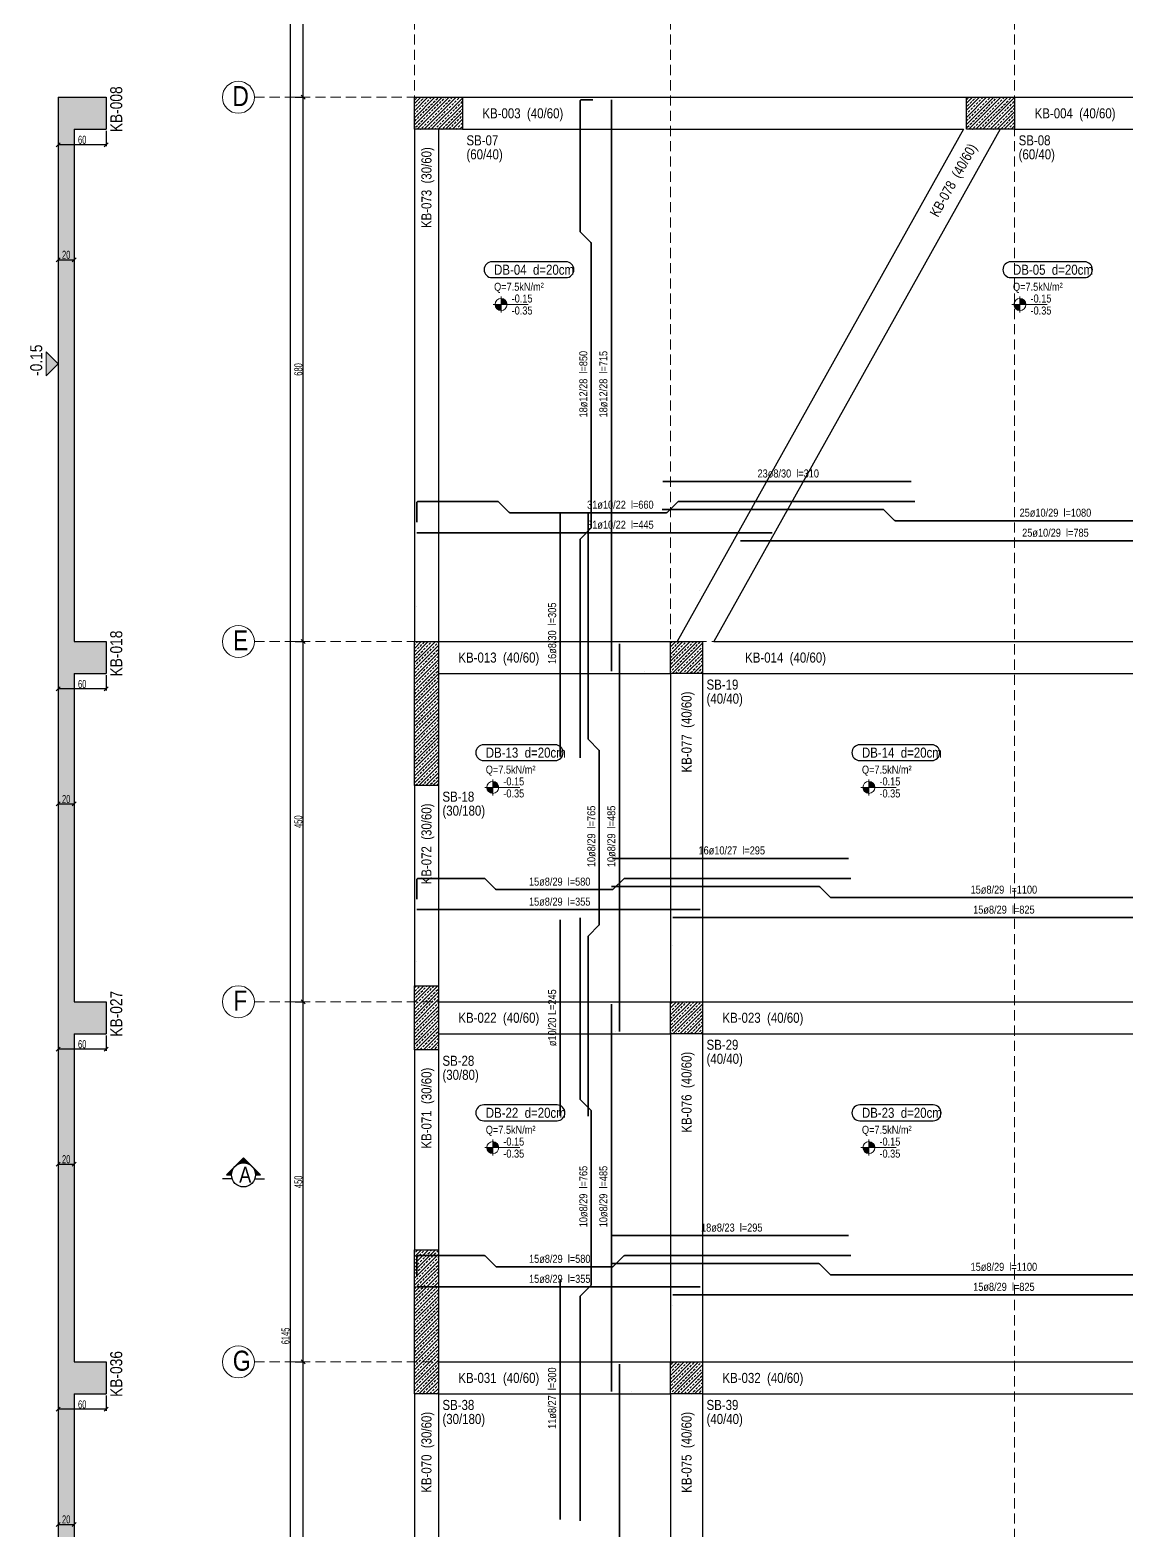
# Model space of a CAD drawing. Header units: millimetres. Extents: x 2275 to 9269, y 491 to 7321.
# Drawn here: x 2275 to 3646, y 3570 to 5445 of the extents above; entities that cross this region are included whole.
import ezdxf
from ezdxf.enums import TextEntityAlignment as Align

# ---------------------------------------------------------------- set-up
doc = ezdxf.new("R2010")
doc.units = ezdxf.units.MM
doc.linetypes.add('DASHED', pattern=[19.05, 12.7, -6.35])
for name, color, linetype, lineweight in [('AKS BALONU (BEYKENT)', 7, 'Continuous', 20), ('AKS CIZGISI (BEYKENT)', 252, 'DASHED', 20), ('AKS NO (BEYKENT)', 3, 'Continuous', 20), ('AKS OLCU (BEYKENT)', 200, 'Continuous', 20), ('DONATI (BEYKENT)', 4, 'Continuous', 35), ('DONATI YAZISI (BEYKENT)', 3, 'Continuous', 20), ('DOSEME ISMI (BEYKENT)', 9, 'Continuous', 20), ('DOSEME PAFTA (BEYKENT)', 3, 'Continuous', 20), ('DOSEME SINIRI (BEYKENT)', 2, 'Continuous', 30), ('KESIT (BEYKENT)', 151, 'Continuous', 25), ('KESIT ISMI (BEYKENT)', 6, 'Continuous', 20), ('KIRIS (BEYKENT)', 2, 'Continuous', 30), ('KIRIS ISMI (BEYKENT)', 40, 'Continuous', 20), ('KOLON (BEYKENT)', 3, 'Continuous', 30), ('KOLON ISMI (BEYKENT)', 91, 'Continuous', 20), ('KOT CIZGI (BEYKENT)', 120, 'Continuous', 20), ('KOT YAZI (BEYKENT)', 7, 'Continuous', 20), ('LGP_SLAB', 6, 'Continuous', 30), ('OLCU (BEYKENT)', 14, 'Continuous', 20), ('TARAMA (BEYKENT)', 252, 'Continuous', 25), ('YAZI (BEYKENT)', 140, 'Continuous', 20)]:
    doc.layers.add(name, color=color, linetype=linetype, lineweight=lineweight)
doc.styles.add('DONATI YAZISI (BEYKENT)', font='')
doc.styles.add('DSMOLC-50', font='bahnschrift light condensed', dxfattribs={"width": 0.75, "height": 10})
doc.styles.add('KLNOLC-25', font='bahnschrift light condensed', dxfattribs={"width": 0.75, "height": 10})
doc.styles.add('KOT (BEYKENT)', font='')
doc.styles.add('stastyle', font='RomanSTA.ttf')
doc.styles.add('YAZI (BEYKENT)', font='')
doc.styles.get('DONATI YAZISI (BEYKENT)').set_extended_font_data('Bahnschrift Light Condensed')
doc.styles.get('KOT (BEYKENT)').set_extended_font_data('Bahnschrift Light Condensed')
doc.styles.get('YAZI (BEYKENT)').set_extended_font_data('Bahnschrift Light Condensed')
doc.dimstyles.new('DSMOLC-50', dxfattribs={"dimtxt": 10, "dimasz": 5, "dimexe": 2, "dimexo": 2, "dimgap": 1, "dimtad": 1, "dimdec": 1, "dimrnd": 0.5, "dimzin": 12, "dimdsep": 46, "dimtxsty": 'DSMOLC-50', "dimblk": 'OBLIQUE', "dimblk1": 'OBLIQUE', "dimblk2": 'OBLIQUE', "dimcen": 0, "dimclrt": 7, "dimadec": 0, "dimazin": 0, "dimtfac": 1, "dimtdec": 4, "dimtix": 1, "dimtmove": 2, "dimatfit": 3, "dimfxl": 1, "dimtzin": 0, "dimarcsym": 0})
pattern_1 = [(45, (979.0016, 2596.1246), (-4.419417, 4.419417), []), (45, (983.421, 2596.1246), (-4.419417, 4.419417), [3.125, -1.5625])]

# ---------------------------------------------------------------- blocks, each defined once
blk = doc.blocks.new('_Oblique')
at = {"color": 0, "linetype": 'ByBlock', "lineweight": -2}
blk.add_line((-0.5, -0.5), (0.5, 0.5), dxfattribs=at)
blk = doc.blocks.new('*D180')
at = {"layer": 'AKS OLCU (BEYKENT)', "color": 0, "lineweight": -2, "transparency": 16777216}
for p, q in [((2606.3, 3781.4), (2618.3, 3781.4)), ((2616.3, 3076.4), (2616.3, 3781.4)), ((2606.3, 3076.4), (2618.3, 3076.4))]:
    blk.add_line(p, q, dxfattribs=at)
at = {"layer": 'DEFPOINTS', "color": 0, "transparency": 16777216}
for p in [(2604.3, 3781.4), (2616.3, 3781.4), (2604.3, 3076.4)]:
    blk.add_point(p, dxfattribs=at)
at = {"layer": 'AKS OLCU (BEYKENT)', "color": 0, "lineweight": -2, "transparency": 16777216, "xscale": 5, "yscale": 5, "zscale": 5}
for p, rotation in [((2616.3, 3781.4), 90), ((2616.3, 3076.4), 270)]:
    blk.add_blockref('_Oblique', p, dxfattribs=dict(at, rotation=rotation))
at = {"layer": 'AKS OLCU (BEYKENT)', "color": 7, "transparency": 16777216, "insert": (2610.2, 3428.9), "char_height": 10, "attachment_point": 5, "rotation": 90, "style": 'DSMOLC-50'}
blk.add_mtext('705', dxfattribs=at)
blk = doc.blocks.new('*D181')
at = {"layer": 'AKS OLCU (BEYKENT)', "color": 0, "lineweight": -2, "transparency": 16777216}
for p, q in [((2606.3, 4231.4), (2618.3, 4231.4)), ((2616.3, 3781.4), (2616.3, 4231.4)), ((2606.3, 3781.4), (2618.3, 3781.4))]:
    blk.add_line(p, q, dxfattribs=at)
at = {"layer": 'DEFPOINTS', "color": 0, "transparency": 16777216}
for p in [(2604.3, 4231.4), (2616.3, 4231.4), (2604.3, 3781.4)]:
    blk.add_point(p, dxfattribs=at)
at = {"layer": 'AKS OLCU (BEYKENT)', "color": 0, "lineweight": -2, "transparency": 16777216, "xscale": 5, "yscale": 5, "zscale": 5}
for p, rotation in [((2616.3, 4231.4), 90), ((2616.3, 3781.4), 270)]:
    blk.add_blockref('_Oblique', p, dxfattribs=dict(at, rotation=rotation))
at = {"layer": 'AKS OLCU (BEYKENT)', "color": 7, "transparency": 16777216, "insert": (2610.2, 4006.4), "char_height": 10, "attachment_point": 5, "rotation": 90, "style": 'DSMOLC-50'}
blk.add_mtext('450', dxfattribs=at)
blk = doc.blocks.new('*D182')
at = {"layer": 'AKS OLCU (BEYKENT)', "color": 0, "lineweight": -2, "transparency": 16777216}
for p, q in [((2606.3, 4681.4), (2618.3, 4681.4)), ((2616.3, 4231.4), (2616.3, 4681.4)), ((2606.3, 4231.4), (2618.3, 4231.4))]:
    blk.add_line(p, q, dxfattribs=at)
at = {"layer": 'DEFPOINTS', "color": 0, "transparency": 16777216}
for p in [(2604.3, 4681.4), (2616.3, 4681.4), (2604.3, 4231.4)]:
    blk.add_point(p, dxfattribs=at)
at = {"layer": 'AKS OLCU (BEYKENT)', "color": 0, "lineweight": -2, "transparency": 16777216, "xscale": 5, "yscale": 5, "zscale": 5}
for p, rotation in [((2616.3, 4681.4), 90), ((2616.3, 4231.4), 270)]:
    blk.add_blockref('_Oblique', p, dxfattribs=dict(at, rotation=rotation))
at = {"layer": 'AKS OLCU (BEYKENT)', "color": 7, "transparency": 16777216, "insert": (2610.2, 4456.4), "char_height": 10, "attachment_point": 5, "rotation": 90, "style": 'DSMOLC-50'}
blk.add_mtext('450', dxfattribs=at)
blk = doc.blocks.new('*D183')
at = {"layer": 'AKS OLCU (BEYKENT)', "color": 0, "lineweight": -2, "transparency": 16777216}
for p, q in [((2606.3, 5361.4), (2618.3, 5361.4)), ((2616.3, 4681.4), (2616.3, 5361.4)), ((2606.3, 4681.4), (2618.3, 4681.4))]:
    blk.add_line(p, q, dxfattribs=at)
at = {"layer": 'DEFPOINTS', "color": 0, "transparency": 16777216}
for p in [(2604.3, 5361.4), (2616.3, 5361.4), (2604.3, 4681.4)]:
    blk.add_point(p, dxfattribs=at)
at = {"layer": 'AKS OLCU (BEYKENT)', "color": 0, "lineweight": -2, "transparency": 16777216, "xscale": 5, "yscale": 5, "zscale": 5}
for p, rotation in [((2616.3, 5361.4), 90), ((2616.3, 4681.4), 270)]:
    blk.add_blockref('_Oblique', p, dxfattribs=dict(at, rotation=rotation))
at = {"layer": 'AKS OLCU (BEYKENT)', "color": 7, "transparency": 16777216, "insert": (2610.2, 5021.4), "char_height": 10, "attachment_point": 5, "rotation": 90, "style": 'DSMOLC-50'}
blk.add_mtext('680', dxfattribs=at)
blk = doc.blocks.new('*D184')
at = {"layer": 'AKS OLCU (BEYKENT)', "color": 0, "lineweight": -2, "transparency": 16777216}
for p, q in [((2606.3, 5931.4), (2618.3, 5931.4)), ((2616.3, 5361.4), (2616.3, 5931.4)), ((2606.3, 5361.4), (2618.3, 5361.4))]:
    blk.add_line(p, q, dxfattribs=at)
at = {"layer": 'DEFPOINTS', "color": 0, "transparency": 16777216}
for p in [(2604.3, 5931.4), (2616.3, 5931.4), (2604.3, 5361.4)]:
    blk.add_point(p, dxfattribs=at)
at = {"layer": 'AKS OLCU (BEYKENT)', "color": 0, "lineweight": -2, "transparency": 16777216, "xscale": 5, "yscale": 5, "zscale": 5}
for p, rotation in [((2616.3, 5931.4), 90), ((2616.3, 5361.4), 270)]:
    blk.add_blockref('_Oblique', p, dxfattribs=dict(at, rotation=rotation))
at = {"layer": 'AKS OLCU (BEYKENT)', "color": 7, "transparency": 16777216, "insert": (2610.2, 5646.4), "char_height": 10, "attachment_point": 5, "rotation": 90, "style": 'DSMOLC-50'}
blk.add_mtext('570', dxfattribs=at)
blk = doc.blocks.new('*D187')
at = {"layer": 'AKS OLCU (BEYKENT)', "color": 0, "lineweight": -2, "transparency": 16777216}
for p, q in [((2602.3, 6886.4), (2598.3, 6886.4)), ((2600.3, 741.4), (2600.3, 6886.4)), ((2602.3, 741.4), (2598.3, 741.4))]:
    blk.add_line(p, q, dxfattribs=at)
at = {"layer": 'DEFPOINTS', "color": 0, "transparency": 16777216}
for p in [(2600.3, 6886.4), (2604.3, 6886.4), (2604.3, 741.4)]:
    blk.add_point(p, dxfattribs=at)
at = {"layer": 'AKS OLCU (BEYKENT)', "color": 0, "lineweight": -2, "transparency": 16777216, "xscale": 5, "yscale": 5, "zscale": 5}
for p, rotation in [((2600.3, 6886.4), 90), ((2600.3, 741.4), 270)]:
    blk.add_blockref('_Oblique', p, dxfattribs=dict(at, rotation=rotation))
at = {"layer": 'AKS OLCU (BEYKENT)', "color": 7, "transparency": 16777216, "insert": (2594.2, 3813.9), "char_height": 10, "attachment_point": 5, "rotation": 90, "style": 'DSMOLC-50'}
blk.add_mtext('6145', dxfattribs=at)
blk = doc.blocks.new('*D112')
at = {"layer": 'DEFPOINTS', "color": 0, "transparency": 16777216}
for p in [(2310.1, 5321.4), (2370.1, 5321.4), (2310.1, 5302.2)]:
    blk.add_point(p, dxfattribs=at)
at = {"layer": 'OLCU (BEYKENT)', "color": 0, "lineweight": -2, "transparency": 16777216}
for p, q in [((2310.1, 5319.4), (2310.1, 5300.2)), ((2370.1, 5319.4), (2370.1, 5300.2)), ((2370.1, 5302.2), (2310.1, 5302.2))]:
    blk.add_line(p, q, dxfattribs=at)
at = {"layer": 'OLCU (BEYKENT)', "color": 0, "lineweight": -2, "transparency": 16777216, "xscale": 5, "yscale": 5, "zscale": 5, "rotation": 180}
blk.add_blockref('_Oblique', (2310.1, 5302.2), dxfattribs=at)
at = {"layer": 'OLCU (BEYKENT)', "color": 0, "lineweight": -2, "transparency": 16777216, "xscale": 5, "yscale": 5, "zscale": 5}
blk.add_blockref('_Oblique', (2370.1, 5302.2), dxfattribs=at)
at = {"layer": 'OLCU (BEYKENT)', "color": 7, "lineweight": -3, "transparency": 16777216, "insert": (2340.1, 5308.3), "char_height": 10, "attachment_point": 5, "style": 'KLNOLC-25'}
blk.add_mtext('60', dxfattribs=at)
blk = doc.blocks.new('*D113')
at = {"layer": 'DEFPOINTS', "color": 0, "transparency": 16777216}
for p in [(2310.1, 5177.1), (2330.1, 5177.1), (2330.1, 5158.5)]:
    blk.add_point(p, dxfattribs=at)
at = {"layer": 'OLCU (BEYKENT)', "color": 0, "lineweight": -2, "transparency": 16777216}
for p, q in [((2310.1, 5175.1), (2310.1, 5156.5)), ((2310.1, 5158.5), (2330.1, 5158.5)), ((2330.1, 5175.1), (2330.1, 5156.5))]:
    blk.add_line(p, q, dxfattribs=at)
at = {"layer": 'OLCU (BEYKENT)', "color": 0, "lineweight": -2, "transparency": 16777216, "xscale": 5, "yscale": 5, "zscale": 5, "rotation": 180}
blk.add_blockref('_Oblique', (2310.1, 5158.5), dxfattribs=at)
at = {"layer": 'OLCU (BEYKENT)', "color": 0, "lineweight": -2, "transparency": 16777216, "xscale": 5, "yscale": 5, "zscale": 5}
blk.add_blockref('_Oblique', (2330.1, 5158.5), dxfattribs=at)
at = {"layer": 'OLCU (BEYKENT)', "color": 7, "lineweight": -3, "transparency": 16777216, "insert": (2320.1, 5164.6), "char_height": 10, "attachment_point": 5, "style": 'KLNOLC-25'}
blk.add_mtext('20', dxfattribs=at)
blk = doc.blocks.new('*D114')
at = {"layer": 'DEFPOINTS', "color": 0, "transparency": 16777216}
for p in [(2310.1, 4641.4), (2370.1, 4641.4), (2310.1, 4622.2)]:
    blk.add_point(p, dxfattribs=at)
at = {"layer": 'OLCU (BEYKENT)', "color": 0, "lineweight": -2, "transparency": 16777216}
for p, q in [((2310.1, 4639.4), (2310.1, 4620.2)), ((2370.1, 4639.4), (2370.1, 4620.2)), ((2370.1, 4622.2), (2310.1, 4622.2))]:
    blk.add_line(p, q, dxfattribs=at)
at = {"layer": 'OLCU (BEYKENT)', "color": 0, "lineweight": -2, "transparency": 16777216, "xscale": 5, "yscale": 5, "zscale": 5, "rotation": 180}
blk.add_blockref('_Oblique', (2310.1, 4622.2), dxfattribs=at)
at = {"layer": 'OLCU (BEYKENT)', "color": 0, "lineweight": -2, "transparency": 16777216, "xscale": 5, "yscale": 5, "zscale": 5}
blk.add_blockref('_Oblique', (2370.1, 4622.2), dxfattribs=at)
at = {"layer": 'OLCU (BEYKENT)', "color": 7, "lineweight": -3, "transparency": 16777216, "insert": (2340.1, 4628.3), "char_height": 10, "attachment_point": 5, "style": 'KLNOLC-25'}
blk.add_mtext('60', dxfattribs=at)
blk = doc.blocks.new('*D115')
at = {"layer": 'DEFPOINTS', "color": 0, "transparency": 16777216}
for p in [(2310.1, 4497.1), (2330.1, 4497.1), (2330.1, 4478.5)]:
    blk.add_point(p, dxfattribs=at)
at = {"layer": 'OLCU (BEYKENT)', "color": 0, "lineweight": -2, "transparency": 16777216}
for p, q in [((2310.1, 4495.1), (2310.1, 4476.5)), ((2330.1, 4495.1), (2330.1, 4476.5)), ((2310.1, 4478.5), (2330.1, 4478.5))]:
    blk.add_line(p, q, dxfattribs=at)
at = {"layer": 'OLCU (BEYKENT)', "color": 0, "lineweight": -2, "transparency": 16777216, "xscale": 5, "yscale": 5, "zscale": 5, "rotation": 180}
blk.add_blockref('_Oblique', (2310.1, 4478.5), dxfattribs=at)
at = {"layer": 'OLCU (BEYKENT)', "color": 0, "lineweight": -2, "transparency": 16777216, "xscale": 5, "yscale": 5, "zscale": 5}
blk.add_blockref('_Oblique', (2330.1, 4478.5), dxfattribs=at)
at = {"layer": 'OLCU (BEYKENT)', "color": 7, "lineweight": -3, "transparency": 16777216, "insert": (2320.1, 4484.6), "char_height": 10, "attachment_point": 5, "style": 'KLNOLC-25'}
blk.add_mtext('20', dxfattribs=at)
blk = doc.blocks.new('*D116')
at = {"layer": 'DEFPOINTS', "color": 0, "transparency": 16777216}
for p in [(2310.1, 4191.4), (2370.1, 4191.4), (2310.1, 4172.2)]:
    blk.add_point(p, dxfattribs=at)
at = {"layer": 'OLCU (BEYKENT)', "color": 0, "lineweight": -2, "transparency": 16777216}
for p, q in [((2310.1, 4189.4), (2310.1, 4170.2)), ((2370.1, 4189.4), (2370.1, 4170.2)), ((2370.1, 4172.2), (2310.1, 4172.2))]:
    blk.add_line(p, q, dxfattribs=at)
at = {"layer": 'OLCU (BEYKENT)', "color": 0, "lineweight": -2, "transparency": 16777216, "xscale": 5, "yscale": 5, "zscale": 5, "rotation": 180}
blk.add_blockref('_Oblique', (2310.1, 4172.2), dxfattribs=at)
at = {"layer": 'OLCU (BEYKENT)', "color": 0, "lineweight": -2, "transparency": 16777216, "xscale": 5, "yscale": 5, "zscale": 5}
blk.add_blockref('_Oblique', (2370.1, 4172.2), dxfattribs=at)
at = {"layer": 'OLCU (BEYKENT)', "color": 7, "lineweight": -3, "transparency": 16777216, "insert": (2340.1, 4178.3), "char_height": 10, "attachment_point": 5, "style": 'KLNOLC-25'}
blk.add_mtext('60', dxfattribs=at)
blk = doc.blocks.new('*D117')
at = {"layer": 'DEFPOINTS', "color": 0, "transparency": 16777216}
for p in [(2310.1, 4047.1), (2330.1, 4047.1), (2330.1, 4028.5)]:
    blk.add_point(p, dxfattribs=at)
at = {"layer": 'OLCU (BEYKENT)', "color": 0, "lineweight": -2, "transparency": 16777216}
for p, q in [((2310.1, 4045.1), (2310.1, 4026.5)), ((2330.1, 4045.1), (2330.1, 4026.5)), ((2310.1, 4028.5), (2330.1, 4028.5))]:
    blk.add_line(p, q, dxfattribs=at)
at = {"layer": 'OLCU (BEYKENT)', "color": 0, "lineweight": -2, "transparency": 16777216, "xscale": 5, "yscale": 5, "zscale": 5, "rotation": 180}
blk.add_blockref('_Oblique', (2310.1, 4028.5), dxfattribs=at)
at = {"layer": 'OLCU (BEYKENT)', "color": 0, "lineweight": -2, "transparency": 16777216, "xscale": 5, "yscale": 5, "zscale": 5}
blk.add_blockref('_Oblique', (2330.1, 4028.5), dxfattribs=at)
at = {"layer": 'OLCU (BEYKENT)', "color": 7, "lineweight": -3, "transparency": 16777216, "insert": (2320.1, 4034.6), "char_height": 10, "attachment_point": 5, "style": 'KLNOLC-25'}
blk.add_mtext('20', dxfattribs=at)
blk = doc.blocks.new('*D118')
at = {"layer": 'DEFPOINTS', "color": 0, "transparency": 16777216}
for p in [(2310.1, 3741.4), (2370.1, 3741.4), (2310.1, 3722.2)]:
    blk.add_point(p, dxfattribs=at)
at = {"layer": 'OLCU (BEYKENT)', "color": 0, "lineweight": -2, "transparency": 16777216}
for p, q in [((2310.1, 3739.4), (2310.1, 3720.2)), ((2370.1, 3739.4), (2370.1, 3720.2)), ((2370.1, 3722.2), (2310.1, 3722.2))]:
    blk.add_line(p, q, dxfattribs=at)
at = {"layer": 'OLCU (BEYKENT)', "color": 0, "lineweight": -2, "transparency": 16777216, "xscale": 5, "yscale": 5, "zscale": 5, "rotation": 180}
blk.add_blockref('_Oblique', (2310.1, 3722.2), dxfattribs=at)
at = {"layer": 'OLCU (BEYKENT)', "color": 0, "lineweight": -2, "transparency": 16777216, "xscale": 5, "yscale": 5, "zscale": 5}
blk.add_blockref('_Oblique', (2370.1, 3722.2), dxfattribs=at)
at = {"layer": 'OLCU (BEYKENT)', "color": 7, "lineweight": -3, "transparency": 16777216, "insert": (2340.1, 3728.3), "char_height": 10, "attachment_point": 5, "style": 'KLNOLC-25'}
blk.add_mtext('60', dxfattribs=at)
blk = doc.blocks.new('*D119')
at = {"layer": 'DEFPOINTS', "color": 0, "transparency": 16777216}
for p in [(2310.1, 3597.1), (2330.1, 3597.1), (2330.1, 3578.5)]:
    blk.add_point(p, dxfattribs=at)
at = {"layer": 'OLCU (BEYKENT)', "color": 0, "lineweight": -2, "transparency": 16777216}
for p, q in [((2310.1, 3595.1), (2310.1, 3576.5)), ((2330.1, 3595.1), (2330.1, 3576.5)), ((2310.1, 3578.5), (2330.1, 3578.5))]:
    blk.add_line(p, q, dxfattribs=at)
at = {"layer": 'OLCU (BEYKENT)', "color": 0, "lineweight": -2, "transparency": 16777216, "xscale": 5, "yscale": 5, "zscale": 5, "rotation": 180}
blk.add_blockref('_Oblique', (2310.1, 3578.5), dxfattribs=at)
at = {"layer": 'OLCU (BEYKENT)', "color": 0, "lineweight": -2, "transparency": 16777216, "xscale": 5, "yscale": 5, "zscale": 5}
blk.add_blockref('_Oblique', (2330.1, 3578.5), dxfattribs=at)
at = {"layer": 'OLCU (BEYKENT)', "color": 7, "lineweight": -3, "transparency": 16777216, "insert": (2320.1, 3584.6), "char_height": 10, "attachment_point": 5, "style": 'KLNOLC-25'}
blk.add_mtext('20', dxfattribs=at)

msp = doc.modelspace()

# ---------------------------------------------------------------- hatches: boundary and pattern name
at = {"layer": 'KESIT (BEYKENT)', "lineweight": -3}
h = msp.add_hatch(color=256, dxfattribs=at)
h.dxf.hatch_style = 1
h.paths.add_polyline_path([(2552.24, 4025.68), (2541.63, 4036.28), (2531.03, 4025.68, -0.1989124), (2541.63, 4030.07, -0.1989124)])
h = msp.add_hatch(color=256, dxfattribs=at)
h.dxf.hatch_style = 1
h.paths.add_polyline_path([(2526.63, 4015.07, -0.1989124), (2531.03, 4025.68), (2520.42, 4015.07)])
h = msp.add_hatch(color=256, dxfattribs=at)
h.dxf.hatch_style = 1
h.paths.add_polyline_path([(2562.85, 4015.07), (2552.24, 4025.68, -0.1989124), (2556.63, 4015.07)])
at = {"layer": 'KOT CIZGI (BEYKENT)'}
h = msp.add_hatch(color=256, dxfattribs=at)
h.dxf.hatch_style = 1
h.paths.add_polyline_path([(2863.52, 5102.54), (2856.02, 5102.54, 0.4142136), (2863.52, 5095.04)])
h = msp.add_hatch(color=256, dxfattribs=at)
h.dxf.hatch_style = 1
h.paths.add_polyline_path([(2863.52, 5110.04), (2863.52, 5102.54), (2871.02, 5102.54, 0.4142136)])
h = msp.add_hatch(color=256, dxfattribs=at)
h.dxf.hatch_style = 1
h.paths.add_polyline_path([(3511.91, 5102.54), (3504.41, 5102.54, 0.4142136), (3511.91, 5095.04)])
h = msp.add_hatch(color=256, dxfattribs=at)
h.dxf.hatch_style = 1
h.paths.add_polyline_path([(3511.91, 5110.04), (3511.91, 5102.54), (3519.41, 5102.54, 0.4142136)])
msp.add_hatch(color=256, dxfattribs=at).paths.add_polyline_path([(2295.12, 5043.32), (2295.12, 5013.32), (2310.12, 5028.32)])
h = msp.add_hatch(color=256, dxfattribs=at)
h.dxf.hatch_style = 1
h.paths.add_polyline_path([(2853.13, 4506.71), (2853.13, 4499.21), (2860.63, 4499.21, 0.4142136)])
h = msp.add_hatch(color=256, dxfattribs=at)
h.dxf.hatch_style = 1
h.paths.add_polyline_path([(3323.13, 4506.71), (3323.13, 4499.21), (3330.63, 4499.21, 0.4142136)])
h = msp.add_hatch(color=256, dxfattribs=at)
h.dxf.hatch_style = 1
h.paths.add_polyline_path([(2853.13, 4499.21), (2845.63, 4499.21, 0.4142136), (2853.13, 4491.71)])
h = msp.add_hatch(color=256, dxfattribs=at)
h.dxf.hatch_style = 1
h.paths.add_polyline_path([(3323.13, 4499.21), (3315.63, 4499.21, 0.4142136), (3323.13, 4491.71)])
h = msp.add_hatch(color=256, dxfattribs=at)
h.dxf.hatch_style = 1
h.paths.add_polyline_path([(2853.13, 4056.71), (2853.13, 4049.21), (2860.63, 4049.21, 0.4142136)])
h = msp.add_hatch(color=256, dxfattribs=at)
h.dxf.hatch_style = 1
h.paths.add_polyline_path([(3323.13, 4056.71), (3323.13, 4049.21), (3330.63, 4049.21, 0.4142136)])
h = msp.add_hatch(color=256, dxfattribs=at)
h.dxf.hatch_style = 1
h.paths.add_polyline_path([(2853.13, 4049.21), (2845.63, 4049.21, 0.4142136), (2853.13, 4041.71)])
h = msp.add_hatch(color=256, dxfattribs=at)
h.dxf.hatch_style = 1
h.paths.add_polyline_path([(3323.13, 4049.21), (3315.63, 4049.21, 0.4142136), (3323.13, 4041.71)])
at = {"layer": 'TARAMA (BEYKENT)', "lineweight": -3}
h = msp.add_hatch(dxfattribs=at)
h.set_pattern_fill('ANSI33', color=256)
h.set_pattern_definition([(45, (1284.403, 2596.1246), (-4.490128, 4.490128), []), (45, (1288.893, 2596.1246), (-4.490128, 4.490128), [3.175, -1.5875])])
h.paths.add_polyline_path([(2370.12, 2636.42), (2330.12, 2636.42), (2330.12, 3016.42), (2370.12, 3016.42), (2370.12, 3076.42), (2330.12, 3076.42), (2330.12, 3741.42), (2370.12, 3741.42), (2370.12, 3781.42), (2330.12, 3781.42), (2330.12, 4191.42), (2370.12, 4191.42), (2370.12, 4231.42), (2330.12, 4231.42), (2330.12, 4641.42), (2370.12, 4641.42), (2370.12, 4681.42), (2330.12, 4681.42), (2330.12, 5321.42), (2370.12, 5321.42), (2370.12, 5361.42), (2310.12, 5361.42), (2310.12, 4641.42), (2310.12, 4231.42), (2310.12, 2636.42), (2310.12, 2596.42), (2310.12, 1411.42), (2310.12, 766.42), (2310.12, 741.42), (2430.12, 741.42), (2430.12, 766.42), (2330.12, 766.42), (2330.12, 1411.42), (2370.12, 1411.42), (2370.12, 1471.42), (2330.12, 1471.42), (2330.12, 2131.42), (2370.12, 2131.42), (2370.12, 2171.42), (2330.12, 2171.42), (2330.12, 2596.42), (2370.12, 2596.42)])
at = {"layer": 'TARAMA (BEYKENT)'}
h = msp.add_hatch(dxfattribs=at)
h.set_pattern_fill('ANSI33', color=256, style=0, pattern_type=0)
h.set_pattern_definition(pattern_1)
h.paths.add_polyline_path([(2755.26, 5361.42), (2815.26, 5361.42), (2815.26, 5321.42), (2755.26, 5321.42)], flags=0)
h = msp.add_hatch(dxfattribs=at)
h.set_pattern_fill('ANSI33', color=256, style=0, pattern_type=0)
h.set_pattern_definition(pattern_1)
h.paths.add_polyline_path([(3445.24, 5361.42), (3505.24, 5361.42), (3505.24, 5321.42), (3445.24, 5321.42)], flags=0)
h = msp.add_hatch(dxfattribs=at)
h.set_pattern_fill('ANSI33', color=256, style=0, pattern_type=0)
h.set_pattern_definition(pattern_1)
h.paths.add_polyline_path([(2755.26, 4681.42), (2785.26, 4681.42), (2785.26, 4501.42), (2755.26, 4501.42)], flags=0)
h = msp.add_hatch(dxfattribs=at)
h.set_pattern_fill('ANSI33', color=256, style=0, pattern_type=0)
h.set_pattern_definition(pattern_1)
h.paths.add_polyline_path([(3075.24, 4681.42), (3115.24, 4681.42), (3115.24, 4641.42), (3075.24, 4641.42)], flags=0)
h = msp.add_hatch(dxfattribs=at)
h.set_pattern_fill('ANSI33', color=256, style=0, pattern_type=0)
h.set_pattern_definition(pattern_1)
h.paths.add_polyline_path([(2755.26, 4251.42), (2785.26, 4251.42), (2785.26, 4171.42), (2755.26, 4171.42)], flags=0)
h = msp.add_hatch(dxfattribs=at)
h.set_pattern_fill('ANSI33', color=256, style=0, pattern_type=0)
h.set_pattern_definition(pattern_1)
h.paths.add_polyline_path([(3075.26, 4231.42), (3115.26, 4231.42), (3115.26, 4191.42), (3075.26, 4191.42)], flags=0)
h = msp.add_hatch(dxfattribs=at)
h.set_pattern_fill('ANSI33', color=256, style=0, pattern_type=0)
h.set_pattern_definition(pattern_1)
h.paths.add_polyline_path([(2755.26, 3921.42), (2785.26, 3921.42), (2785.26, 3741.42), (2755.26, 3741.42)], flags=0)
h = msp.add_hatch(dxfattribs=at)
h.set_pattern_fill('ANSI33', color=256, style=0, pattern_type=0)
h.set_pattern_definition(pattern_1)
h.paths.add_polyline_path([(3075.26, 3781.42), (3115.26, 3781.42), (3115.26, 3741.42), (3075.26, 3741.42)], flags=0)

# ---------------------------------------------------------------- linework, layer by layer
at = {"layer": 'AKS BALONU (BEYKENT)'}
for centre in [(2535.26, 5361.42), (2535.26, 4681.42), (2535.26, 4231.42), (2535.26, 3781.42)]:
    msp.add_circle(centre, 20, dxfattribs=at)
at = {"layer": 'AKS CIZGISI (BEYKENT)'}
for p, q in [((2755.26, 531.42), (2755.26, 7086.42)), ((3075.26, 531.42), (3075.26, 7086.42)), ((3505.26, 531.42), (3505.26, 7086.42)), ((2555.26, 5361.42), (9225.26, 5361.42)), ((2555.26, 4681.42), (9225.26, 4681.42)), ((2555.26, 4231.42), (9225.26, 4231.42)), ((2555.26, 3781.42), (9225.26, 3781.42))]:
    msp.add_line(p, q, dxfattribs=at)
at = {"layer": 'DONATI (BEYKENT)'}
for points in [[(2962.3, 4536.02), (2962.3, 4808.8, -0.1989124), (2962.74, 4809.86), (2975.86, 4822.98, 0.1989124), (2976.3, 4824.04), (2976.3, 5178.8, 0.1989124), (2975.86, 5179.86), (2962.74, 5192.98, -0.1989124), (2962.3, 5194.04), (2962.3, 5356.92, -0.4142136), (2963.8, 5358.42), (2978.3, 5358.42)], [(2758.16, 4830.47), (2758.16, 4854.94, -0.4142136), (2759.66, 4856.44), (2859.44, 4856.44, -0.1989124), (2860.5, 4856.01), (2873.62, 4842.88, 0.1989124), (2874.68, 4842.44), (3070.05, 4842.44, 0.1989124), (3071.11, 4842.88), (3084.23, 4856.01, -0.1989124), (3085.29, 4856.44), (3380.59, 4856.44)], [(2972.3, 4088.47), (2972.3, 4312.8, -0.1989124), (2972.74, 4313.86), (2985.86, 4326.98, 0.1989124), (2986.3, 4328.04), (2986.3, 4544.8, 0.1989124), (2985.86, 4545.86), (2972.74, 4558.98, -0.1989124), (2972.3, 4560.04), (2972.3, 4841.87)], [(3064.89, 4846.44), (3340.94, 4846.44, -0.1989124), (3342, 4846.01), (3355.13, 4832.88, 0.1989124), (3356.19, 4832.44), (3735.55, 4832.44, 0.1989124), (3736.61, 4832.88), (3749.73, 4846.01, -0.1989124), (3750.79, 4846.44), (4133.29, 4846.44)], [(2758.16, 4359.55), (2758.16, 4384.01, -0.4142136), (2759.66, 4385.51), (2842.58, 4385.51, -0.1989124), (2843.64, 4385.07), (2856.76, 4371.95, 0.1989124), (2857.82, 4371.51), (3002.57, 4371.51, 0.1989124), (3003.63, 4371.95), (3016.76, 4385.07, -0.1989124), (3017.82, 4385.51), (3300.6, 4385.51)], [(3001.65, 4375.51), (3260.57, 4375.51, -0.1989124), (3261.63, 4375.07), (3274.75, 4361.95, 0.1989124), (3275.81, 4361.51), (3684.56, 4361.51, 0.1989124), (3685.62, 4361.95), (3698.75, 4375.07, -0.1989124), (3699.81, 4375.51), (4090.05, 4375.51)], [(2962.3, 3582.85), (2962.3, 3862.8, -0.1989124), (2962.74, 3863.86), (2975.86, 3876.98, 0.1989124), (2976.3, 3878.04), (2976.3, 4094.8, 0.1989124), (2975.86, 4095.86), (2962.74, 4108.98, -0.1989124), (2962.3, 4110.04), (2962.3, 4336.25)], [(2758.26, 3888.26), (2758.26, 3912.76, -0.4142136), (2759.76, 3914.26), (2842.62, 3914.26, -0.1989124), (2843.68, 3913.82), (2856.81, 3900.7, 0.1989124), (2857.87, 3900.26), (3002.56, 3900.26, 0.1989124), (3003.62, 3900.7), (3016.75, 3913.82, -0.1989124), (3017.81, 3914.26), (3300.66, 3914.26)], [(3001.64, 3904.26), (3260.56, 3904.26, -0.1989124), (3261.62, 3903.82), (3274.74, 3890.7, 0.1989124), (3275.8, 3890.26), (3684.55, 3890.26, 0.1989124), (3685.61, 3890.7), (3698.73, 3903.82, -0.1989124), (3699.79, 3904.26), (4090.04, 3904.26)]]:
    msp.add_lwpolyline(points, format="xyb", dxfattribs=at)
for points in [[(3001.3, 4644.42), (3001.3, 5358.42)], [(3065.79, 4881.44), (3375.79, 4881.44)], [(2937.3, 4537.67), (2937.3, 4842.67)], [(2758.16, 4817.44), (3202.36, 4817.44)], [(3162.55, 4807.44), (3946.71, 4807.44)], [(3011.3, 4194.42), (3011.3, 4678.42)], [(3002.7, 4410.51), (3297.69, 4410.51)], [(2758.16, 4346.51), (3112.19, 4346.51)], [(2937.3, 4088.92), (2937.3, 4333.92)], [(3078.19, 4336.51), (3902.26, 4336.51)], [(3001.3, 3744.42), (3001.3, 4228.42)], [(3002.68, 3939.26), (3297.69, 3939.26)], [(2937.3, 3584.55), (2937.3, 3884.55)], [(2758.26, 3875.26), (3112.19, 3875.26)], [(3078.16, 3865.26), (3902.26, 3865.26)], [(3011.3, 3059.42), (3011.3, 3778.42)]]:
    msp.add_lwpolyline(points, dxfattribs=at)
at = {"layer": 'DOSEME PAFTA (BEYKENT)', "lineweight": -3}
for points in [[(2852.18, 5136.1), (2944.67, 5136.1, 1), (2944.67, 5155.88), (2852.18, 5155.88, 1)], [(3500.58, 5136.1), (3592.64, 5136.1, 1), (3592.64, 5155.88), (3500.58, 5155.88, 1)], [(2841.79, 4532.77), (2931.09, 4532.77, 1), (2931.09, 4552.55), (2841.79, 4552.55, 1)], [(3311.79, 4532.77), (3401.71, 4532.77, 1), (3401.71, 4552.55), (3311.79, 4552.55, 1)], [(2841.79, 4082.77), (2933.46, 4082.77, 1), (2933.46, 4102.55), (2841.79, 4102.55, 1)], [(3311.79, 4082.77), (3403.4, 4082.77, 1), (3403.4, 4102.55), (3311.79, 4102.55, 1)]]:
    msp.add_lwpolyline(points, format="xyb", close=True, dxfattribs=at)
at = {"layer": 'DOSEME SINIRI (BEYKENT)'}
for p, q in [((2310.12, 5361.42), (2370.12, 5361.42)), ((2310.12, 5361.42), (2310.12, 4641.42)), ((2370.12, 5361.42), (2370.12, 5321.42)), ((2330.12, 5321.42), (2370.12, 5321.42)), ((2330.12, 5321.42), (2330.12, 4681.42)), ((2330.12, 4681.42), (2370.12, 4681.42)), ((2370.12, 4681.42), (2370.12, 4641.42)), ((2310.12, 4641.42), (2310.12, 4231.42)), ((2330.12, 4641.42), (2370.12, 4641.42)), ((2330.12, 4641.42), (2330.12, 4231.42)), ((2310.12, 4231.42), (2310.12, 2636.42)), ((2330.12, 4231.42), (2370.12, 4231.42)), ((2370.12, 4231.42), (2370.12, 4191.42)), ((2330.12, 4191.42), (2370.12, 4191.42)), ((2330.12, 4191.42), (2330.12, 3781.42)), ((2330.12, 3781.42), (2370.12, 3781.42)), ((2370.12, 3781.42), (2370.12, 3741.42)), ((2330.12, 3741.42), (2370.12, 3741.42)), ((2330.12, 3741.42), (2330.12, 3076.42))]:
    msp.add_line(p, q, dxfattribs=at)
at = {"layer": 'KESIT (BEYKENT)', "lineweight": -3, "flags": 128}
for points in [[(2556.63, 4015.07), (2562.85, 4015.07), (2541.63, 4036.28), (2520.42, 4015.07), (2526.63, 4015.07)], [(2527.49, 4010.07), (2515.42, 4010.07)], [(2555.77, 4010.07), (2567.85, 4010.07)]]:
    msp.add_lwpolyline(points, dxfattribs=at)
at = {"layer": 'KESIT (BEYKENT)', "lineweight": -3}
msp.add_circle((2541.63, 4015.07), 15, dxfattribs=at)
at = {"layer": 'KIRIS (BEYKENT)'}
for p, q in [((2815.16, 5361.42), (3445.24, 5361.42)), ((3505.24, 5361.42), (4065.23, 5361.42)), ((2755.16, 5321.52), (2755.16, 4681.52)), ((2785.26, 5321.52), (2785.16, 4681.52)), ((2815.16, 5321.42), (3441.18, 5321.42)), ((3441.18, 5321.42), (3083.59, 4681.52)), ((3487, 5321.42), (3129.35, 4681.42)), ((3505.24, 5321.42), (4056.83, 5321.42)), ((2785.16, 4681.42), (3075.24, 4681.42)), ((3129.35, 4681.42), (3840.36, 4681.42)), ((2785.16, 4641.42), (3075.24, 4641.42)), ((3075.26, 4641.42), (3075.16, 4231.52)), ((3115.26, 4641.42), (3115.16, 4231.52)), ((3115.26, 4641.42), (3845.23, 4641.42)), ((2755.16, 4501.52), (2755.16, 4251.42)), ((2785.26, 4501.52), (2785.16, 4251.42)), ((2785.16, 4231.42), (3075.16, 4231.42)), ((3115.16, 4231.42), (3845.16, 4231.42)), ((2785.16, 4191.42), (3075.16, 4191.42)), ((3075.16, 4191.52), (3075.16, 3781.52)), ((3115.26, 4191.42), (3115.16, 3781.52)), ((3115.26, 4191.42), (3845.16, 4191.42)), ((2755.16, 4171.42), (2755.16, 3921.42)), ((2785.26, 4171.42), (2785.16, 3921.42)), ((2785.16, 3781.42), (3075.16, 3781.42)), ((3115.16, 3781.42), (3845.16, 3781.42)), ((2755.16, 3741.42), (2755.16, 3116.32)), ((2785.26, 3741.42), (3075.16, 3741.42)), ((2785.26, 3741.42), (2785.26, 3116.32)), ((3075.16, 3741.52), (3075.16, 3116.32)), ((3115.26, 3741.42), (3115.16, 3116.32)), ((3115.26, 3741.42), (3845.16, 3741.42))]:
    msp.add_line(p, q, dxfattribs=at)
at = {"layer": 'KOLON (BEYKENT)'}
for points in [[(2755.26, 5361.42), (2815.26, 5361.42), (2815.26, 5321.42), (2755.26, 5321.42)], [(3445.24, 5361.42), (3505.24, 5361.42), (3505.24, 5321.42), (3445.24, 5321.42)], [(2755.26, 4681.42), (2785.26, 4681.42), (2785.26, 4501.42), (2755.26, 4501.42)], [(3075.24, 4681.42), (3115.24, 4681.42), (3115.24, 4641.42), (3075.24, 4641.42)], [(2755.26, 4251.42), (2785.26, 4251.42), (2785.26, 4171.42), (2755.26, 4171.42)], [(3075.26, 4231.42), (3115.26, 4231.42), (3115.26, 4191.42), (3075.26, 4191.42)], [(2755.26, 3921.42), (2785.26, 3921.42), (2785.26, 3741.42), (2755.26, 3741.42)], [(3075.26, 3781.42), (3115.26, 3781.42), (3115.26, 3741.42), (3075.26, 3741.42)]]:
    msp.add_lwpolyline(points, close=True, dxfattribs=at)
at = {"layer": 'KOT CIZGI (BEYKENT)'}
for p, q in [((2853.52, 5102.54), (2897.54, 5102.54)), ((2863.52, 5112.54), (2863.52, 5092.54)), ((3501.91, 5102.54), (3545.94, 5102.54)), ((3511.91, 5112.54), (3511.91, 5092.54)), ((2310.12, 5008.32), (2310.12, 5048.32)), ((2295.12, 5013.32), (2295.12, 5043.32)), ((2310.12, 5028.32), (2295.12, 5043.32)), ((2310.12, 5028.32), (2295.12, 5013.32)), ((2853.13, 4509.21), (2853.13, 4489.21)), ((3323.13, 4509.21), (3323.13, 4489.21)), ((2843.13, 4499.21), (2887.15, 4499.21)), ((3313.13, 4499.21), (3357.15, 4499.21)), ((2853.13, 4059.21), (2853.13, 4039.21)), ((3323.13, 4059.21), (3323.13, 4039.21)), ((2843.13, 4049.21), (2887.15, 4049.21)), ((3313.13, 4049.21), (3357.15, 4049.21))]:
    msp.add_line(p, q, dxfattribs=at)
for centre in [(2863.52, 5102.54), (3511.91, 5102.54), (2853.13, 4499.21), (3323.13, 4499.21), (2853.13, 4049.21), (3323.13, 4049.21)]:
    msp.add_circle(centre, 7.5, dxfattribs=at)

# ---------------------------------------------------------------- texts
at = {"layer": 'AKS NO (BEYKENT)', "style": 'YAZI (BEYKENT)'}
for s, p in [('D', (2527.67, 5350.42)), ('E', (2528.48, 4670.42)), ('F', (2528.95, 4220.42)), ('G', (2528.32, 3770.42))]:
    msp.add_text(s, height=25, dxfattribs=at).set_placement(p)
at = {"layer": 'DONATI YAZISI (BEYKENT)', "style": 'DONATI YAZISI (BEYKENT)'}
for s, p in [(' 18ø12/28  l=850', (2966.3, 5001.42)), (' 18ø12/28  l=715', (2991.3, 5001.42)), (' 16ø8/30  l=305', (2927.3, 4690.17)), (' 10ø8/29  l=765', (2976.3, 4436.42)), (' 10ø8/29  l=485', (3001.3, 4436.42)), ('ø10/20 L=245', (2927.3, 4211.42)), (' 10ø8/29  l=765', (2966.3, 3986.42)), (' 10ø8/29  l=485', (2991.3, 3986.42)), (' 11ø8/27  l=300', (2927.3, 3734.55))]:
    msp.add_text(s, height=10, rotation=90, dxfattribs=at).set_placement(p, align=Align.MIDDLE_CENTER)
for s, p in [(' 23ø8/30  l=310', (3220.79, 4891.44)), (' 31ø10/22  l=660', (3010.99, 4852.44)), (' 25ø10/29  l=1080', (3554.63, 4842.44)), (' 31ø10/22  l=445', (3010.99, 4827.44)), (' 25ø10/29  l=785', (3554.63, 4817.44)), (' 16ø10/27  l=295', (3150.19, 4420.51)), (' 15ø8/29  l=580', (2935.18, 4381.51)), (' 15ø8/29  l=1100', (3490.23, 4371.51)), (' 15ø8/29  l=355', (2935.18, 4356.51)), (' 15ø8/29  l=825', (3490.23, 4346.51)), (' 18ø8/23  l=295', (3150.19, 3949.26)), (' 15ø8/29  l=580', (2935.23, 3910.26)), (' 15ø8/29  l=1100', (3490.21, 3900.26)), (' 15ø8/29  l=355', (2935.23, 3885.26)), (' 15ø8/29  l=825', (3490.21, 3875.26))]:
    msp.add_text(s, height=10, dxfattribs=at).set_placement(p, align=Align.MIDDLE_CENTER)
at = {"layer": 'DOSEME ISMI (BEYKENT)', "style": 'YAZI (BEYKENT)'}
for s, p in [('DB-04  d=20cm', (2854.82, 5139.75)), ('DB-05  d=20cm', (3503.22, 5139.75)), ('DB-13  d=20cm', (2844.43, 4536.42)), ('DB-14  d=20cm', (3314.43, 4536.42)), ('DB-22  d=20cm', (2844.43, 4086.42)), ('DB-23  d=20cm', (3314.43, 4086.42))]:
    msp.add_text(s, height=12.5, dxfattribs=at).set_placement(p)
at = {"layer": 'KESIT ISMI (BEYKENT)', "style": 'YAZI (BEYKENT)'}
msp.add_text('A', height=20, dxfattribs=at).set_placement((2536.17, 4005.2))
at = {"layer": 'KIRIS ISMI (BEYKENT)', "style": 'YAZI (BEYKENT)'}
for s, height, rotation, p in [('KB-008', 15, 90, (2390.12, 5317.78)), ('KB-073  (30/60)', 12.5, 90, (2776.52, 5198.02)), ('KB-078  (40/60)', 12.5, 60.80257, (3409.38, 5210.7)), ('KB-018', 15, 90, (2390.12, 4637.81)), ('KB-077  (40/60)', 12.5, 90, (3101.52, 4517.86)), ('KB-072  (30/60)', 12.5, 90, (2776.52, 4378.02)), ('KB-027', 15, 90, (2390.12, 4187.76)), ('KB-076  (40/60)', 12.5, 90, (3101.52, 4067.81)), ('KB-071  (30/60)', 12.5, 90, (2776.52, 4047.95)), ('KB-036', 15, 90, (2390.12, 3737.69)), ('KB-070  (30/60)', 12.5, 90, (2776.52, 3617.94)), ('KB-075  (40/60)', 12.5, 90, (3101.52, 3617.91))]:
    msp.add_text(s, height=height, rotation=rotation, dxfattribs=at).set_placement(p)
for s, p in [('KB-003  (40/60)', (2840.16, 5335.17)), ('KB-004  (40/60)', (3530.26, 5335.17)), ('KB-013  (40/60)', (2810.16, 4655.17)), ('KB-014  (40/60)', (3168.46, 4655.17)), ('KB-022  (40/60)', (2810.16, 4205.17)), ('KB-023  (40/60)', (3140.16, 4205.17)), ('KB-031  (40/60)', (2810.16, 3755.17)), ('KB-032  (40/60)', (3140.16, 3755.17))]:
    msp.add_text(s, height=12.5, dxfattribs=at).set_placement(p)
at = {"layer": 'KOLON ISMI (BEYKENT)', "style": 'YAZI (BEYKENT)'}
for s, p in [('SB-07', (2820.26, 5301.42)), ('SB-08', (3510.24, 5301.42)), ('(60/40)', (2820.26, 5283.92)), ('(60/40)', (3510.24, 5283.92)), ('SB-19', (3120.26, 4621.42)), ('(40/40)', (3120.26, 4603.92)), ('SB-18', (2790.26, 4481.42)), ('(30/180)', (2790.26, 4463.92)), ('SB-29', (3120.26, 4171.42)), ('SB-28', (2790.26, 4151.42)), ('(40/40)', (3120.26, 4153.92)), ('(30/80)', (2790.26, 4133.92)), ('SB-38', (2790.26, 3721.42)), ('SB-39', (3120.26, 3721.42)), ('(30/180)', (2790.26, 3703.92)), ('(40/40)', (3120.26, 3703.92))]:
    msp.add_text(s, height=12.5, dxfattribs=at).set_placement(p)
at = {"layer": 'KOT YAZI (BEYKENT)', "style": 'KOT (BEYKENT)'}
for s, p in [(' -0.15', (2873.52, 5105.04)), (' -0.15', (3521.91, 5105.04)), (' -0.35', (2873.52, 5090.04)), (' -0.35', (3521.91, 5090.04)), (' -0.15', (2863.13, 4501.71)), (' -0.15', (3333.13, 4501.71)), (' -0.35', (2863.13, 4486.71)), (' -0.35', (3333.13, 4486.71)), (' -0.15', (2863.13, 4051.71)), (' -0.15', (3333.13, 4051.71)), (' -0.35', (2863.13, 4036.71)), (' -0.35', (3333.13, 4036.71))]:
    msp.add_text(s, height=10, dxfattribs=at).set_placement(p)
msp.add_text('-0.15', height=15, rotation=90, dxfattribs=at).set_placement((2290.12, 5013.32))
at = {"layer": 'LGP_SLAB', "style": 'stastyle'}
for s, p in [('& 1-.2- 1- 5.411762- 7.333188', (3111.35, 4745.07)), ('& 1-.2- 1- 0- 6.257254', (2758.26, 4725.07)), ('& 1-.2- 1- 4.5- 0', (3042.34, 4644.42)), ('& 1-.2- 1- 3.199999- 7.950001', (3078.26, 4301.42)), ('& 1-.2- 1- 0- 7.7', (2758.26, 4281.42)), ('& 1-.2- 1- 4.5- 6.799999', (3006.93, 4194.41)), ('& 1-.2- 1- 3.199999- 7.950001', (3078.26, 3851.42)), ('& 1-.2- 1- 0- 7.7', (2758.26, 3831.42)), ('& 1-.2- 1- 7.049999- 4.5', (3026.93, 3744.42))]:
    msp.add_text(s, height=0.0005, dxfattribs=at).set_placement(p)
at = {"layer": 'YAZI (BEYKENT)', "style": 'YAZI (BEYKENT)'}
for p in [(2854.82, 5119.75), (3503.22, 5119.75), (2844.43, 4516.42), (3314.43, 4516.42), (2844.43, 4066.42), (3314.43, 4066.42)]:
    msp.add_text('Q=7.5kN/m²', height=10, dxfattribs=at).set_placement(p)

# ---------------------------------------------------------------- dimensions: what is measured, and where the dimension line sits
at = {"layer": 'AKS OLCU (BEYKENT)'}
for base, p1, p2, picture, middle in [((2600.3, 6886.42), (2604.3, 741.42), (2604.3, 6886.42), '*D187', (2594.24, 3813.92)), ((2616.3, 5931.42), (2604.3, 5361.42), (2604.3, 5931.42), '*D184', (2610.19, 5646.42)), ((2616.3, 5361.42), (2604.3, 4681.42), (2604.3, 5361.42), '*D183', (2610.19, 5021.42)), ((2616.3, 4681.42), (2604.3, 4231.42), (2604.3, 4681.42), '*D182', (2610.19, 4456.42)), ((2616.3, 4231.42), (2604.3, 3781.42), (2604.3, 4231.42), '*D181', (2610.19, 4006.42)), ((2616.3, 3781.42), (2604.3, 3076.42), (2604.3, 3781.42), '*D180', (2610.19, 3428.92))]:
    dim = msp.add_linear_dim(base=base, p1=p1, p2=p2, angle=90, dimstyle='DSMOLC-50', dxfattribs=at)
    dim.commit()
    dim.dimension.update_dxf_attribs({"geometry": picture, "text_midpoint": middle})
at = {"layer": 'OLCU (BEYKENT)', "lineweight": -3}
for base, p1, p2, picture, middle in [((2310.12, 5302.16), (2370.12, 5321.42), (2310.12, 5321.42), '*D112', (2340.12, 5308.26)), ((2330.12, 5158.54), (2310.12, 5177.11), (2330.12, 5177.11), '*D113', (2320.12, 5164.64)), ((2310.12, 4622.16), (2370.12, 4641.42), (2310.12, 4641.42), '*D114', (2340.12, 4628.26)), ((2330.12, 4478.54), (2310.12, 4497.11), (2330.12, 4497.11), '*D115', (2320.12, 4484.64)), ((2310.12, 4172.16), (2370.12, 4191.42), (2310.12, 4191.42), '*D116', (2340.12, 4178.26)), ((2330.12, 4028.54), (2310.12, 4047.11), (2330.12, 4047.11), '*D117', (2320.12, 4034.64)), ((2310.12, 3722.16), (2370.12, 3741.42), (2310.12, 3741.42), '*D118', (2340.12, 3728.26)), ((2330.12, 3578.54), (2310.12, 3597.11), (2330.12, 3597.11), '*D119', (2320.12, 3584.64))]:
    dim = msp.add_linear_dim(base=base, p1=p1, p2=p2, dimstyle='DSMOLC-50', override={"dimtxsty": 'KLNOLC-25'}, dxfattribs=at)
    dim.commit()
    dim.dimension.update_dxf_attribs({"geometry": picture, "text_midpoint": middle})

doc.saveas('drawing.dxf')
